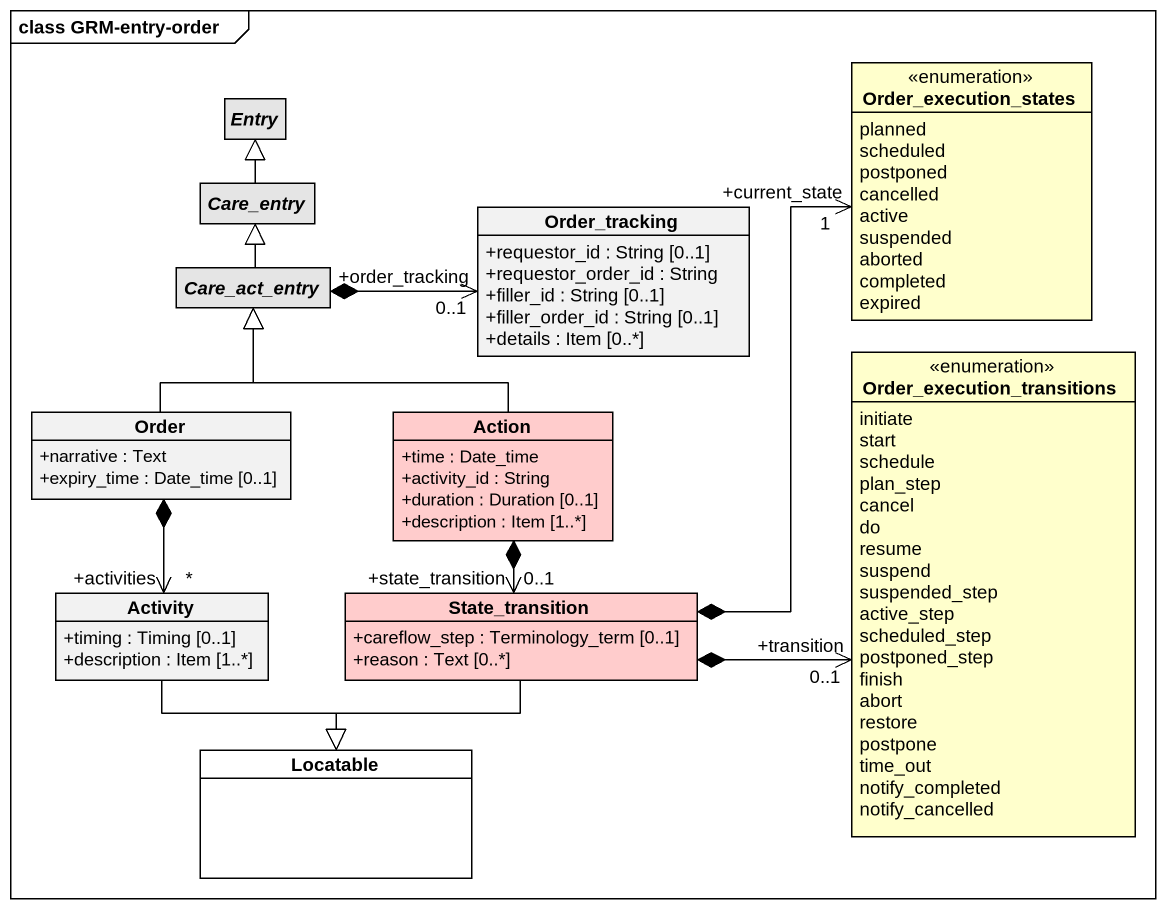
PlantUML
@startuml
mainframe class GRM-entry-order
hide circle
hide empty members
skinparam classAttributeIconSize 0
enum Order_execution_states #FFFFCC {
  planned
  scheduled
  postponed
  cancelled
  active
  suspended
  aborted
  completed
  expired
}
abstract class Entry #E5E5E5
abstract class Care_entry #E5E5E5
class Order_tracking {
  +requestor_id : String [0..1]
  +requestor_order_id : String
  +filler_id : String [0..1]
  +filler_order_id : String [0..1]
  +details : Item [0..*]
}
abstract class Care_act_entry #E5E5E5
enum Order_execution_transitions #FFFFCC {
  initiate
  start
  schedule
  plan_step
  cancel
  do
  resume
  suspend
  suspended_step
  active_step
  scheduled_step
  postponed_step
  finish
  abort
  restore
  postpone
  time_out
  notify_completed
  notify_cancelled
}
class Order {
  +narrative : Text
  +expiry_time : Date_time [0..1]
}
class "Action" as Action_ #FFCCCC {
  +time : Date_time
  +activity_id : String
  +duration : Duration [0..1]
  +description : Item [1..*]
}
class Activity {
  +timing : Timing [0..1]
  +description : Item [1..*]
}
class State_transition #FFCCCC {
  +careflow_step : Terminology_term [0..1]
  +reason : Text [0..*]
}
class Locatable #FFFFFF
Order_execution_states "+current_state\n1" <--* State_transition
Care_entry -up-|> Entry
Care_act_entry -up-|> Care_entry
Care_act_entry *-right-> "+order_tracking\n0..1" Order_tracking
Order_execution_transitions "+transition\n0..1" <-left-* State_transition
Order -up-|> Care_act_entry
Order *--> "+activities\n*" Activity
Action_ -up-|> Care_act_entry
Action_ *--> "+state_transition\n0..1" State_transition
Activity --|> Locatable
State_transition --|> Locatable
@enduml
